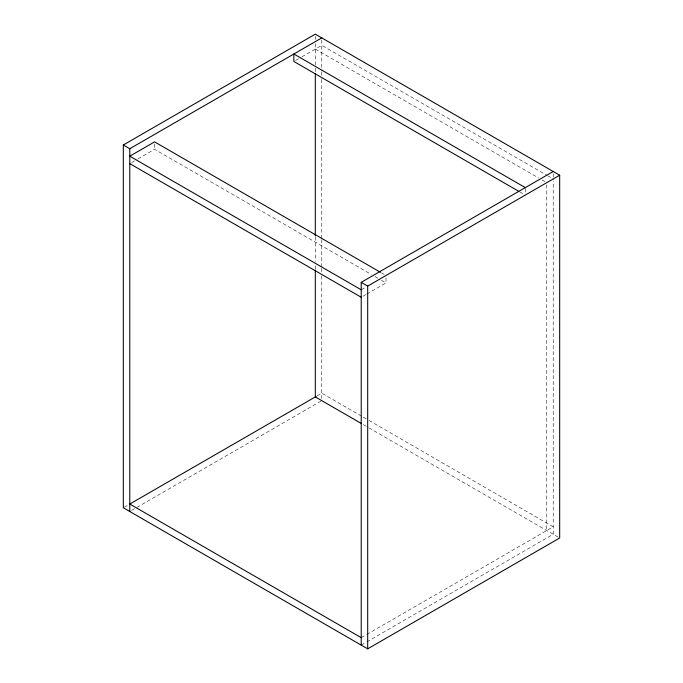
<?xml version="1.0" encoding="UTF-8"?>
<svg xmlns="http://www.w3.org/2000/svg" width="683" height="683" viewBox="0 0 683 683"><rect width="100%" height="100%" fill="white"/><g stroke="black" fill="none" stroke-linecap="round" stroke-linejoin="round"><path stroke-width="0.51" stroke-dasharray="3.42 2.56" d="M295.654 60.42L301.058 57.295M301.954 56.774L321.778 45.334L546.759 175.232M131.623 162.58L137.129 159.404M138.043 158.866L154.571 149.329L371.253 274.429M361.222 289.805L365.815 287.15M363.057 296.2L365.815 294.612M366.728 294.083L386.006 282.95L386.006 276.555M124.246 507.238L128.865 504.575M317.16 395.858L321.778 393.195L362.349 416.621M131.631 510.432L320.856 401.186M361.222 637.666L365.84 635.002M366.762 634.464L553.213 526.815L368.803 420.344M361.222 645.119L365.84 642.455M366.762 641.926L553.213 534.277L553.213 181.089M547.681 175.762L553.213 178.955M315.315 49.065L538.46 177.896M542.148 180.022L544.914 181.618M519.754 191.889L525.287 195.082M381.396 272.833L384.162 274.429M374.941 276.564L377.708 278.16M381.396 280.286L386.006 282.95M363.271 417.151L367.881 419.814M363.271 424.604L367.881 427.276M368.803 427.806L558.754 537.47M553.213 173.627L553.213 180.039M546.759 184.82L546.759 530.546M525.287 188.687L525.287 194.015M321.778 40.007L321.778 70.955M321.778 72.014L321.778 78.425M321.778 79.484L321.778 238.469M321.778 239.537L321.778 267.284M321.778 268.351L321.778 274.754M321.778 275.821L321.778 398.522M315.315 36.284L315.315 39.486M315.315 43.755L315.315 67.224M315.315 68.274L315.315 72.56M315.315 236.864L315.315 261.418M315.315 265.678L315.315 268.889M154.571 144.002L154.571 149.329"/><path stroke-width="1.02" d="M123.324 144.992L315.315 34.15L559.676 175.224L559.676 538.008L367.685 648.85L123.324 507.776L123.324 144.992L129.787 148.723L321.778 37.881M361.222 645.119L361.222 282.344L553.213 171.501M361.222 282.344L367.685 286.075L559.676 175.224M316.238 396.396L129.787 504.045L361.222 637.666M525.287 187.62L293.852 54L293.852 61.461L518.832 191.351M380.474 272.295L154.571 141.876L129.787 156.185L361.222 289.805M129.787 163.638L361.222 297.259M361.427 423.545L315.315 396.925L315.315 269.947M367.685 286.075L367.685 648.85M315.315 73.61L315.315 235.797M129.787 148.723L129.787 511.499"/></g></svg>
